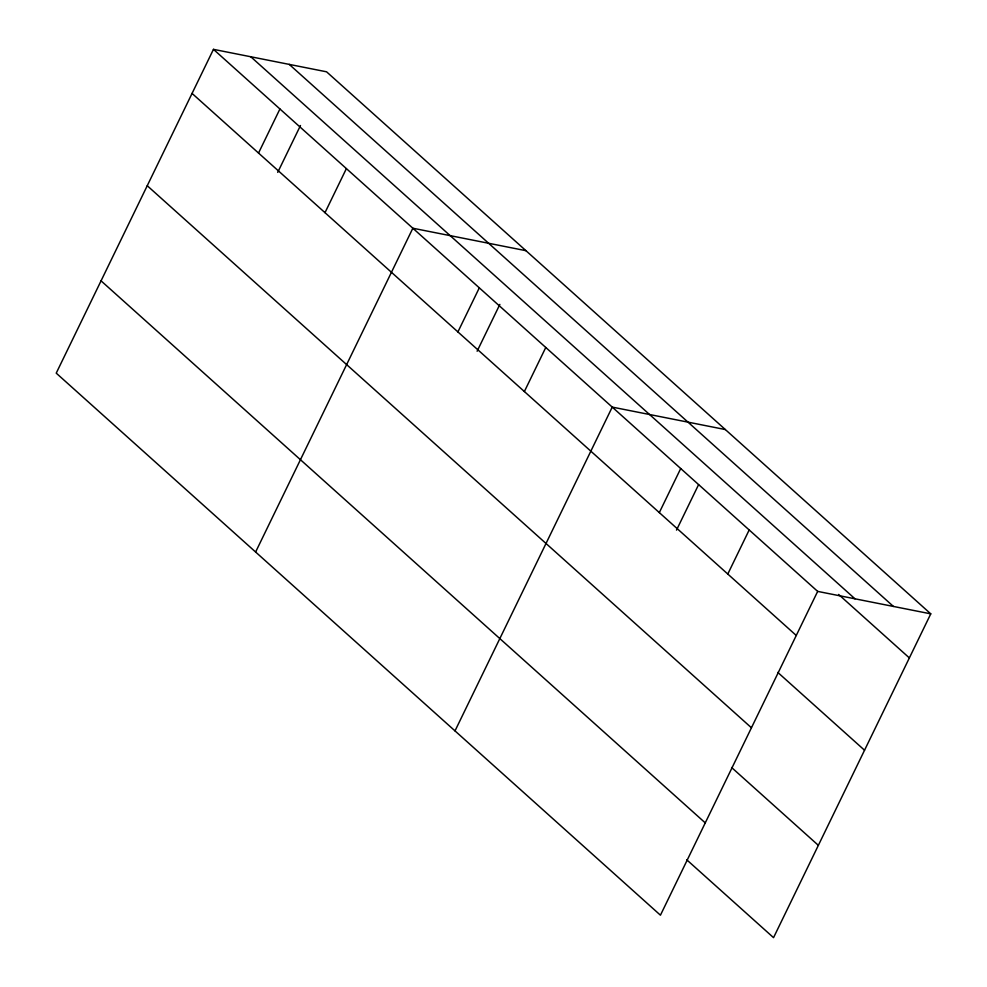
<?xml version="1.0" encoding="UTF-8"?>
<svg xmlns="http://www.w3.org/2000/svg" width="987" height="987" viewBox="0 0 987 987"><rect width="100%" height="100%" fill="white"/><g stroke="black" fill="none" stroke-linecap="round" stroke-linejoin="round"><path stroke-width="1.48" d="M213.463 49.35L56.234 373.148L660.439 915.196L817.668 591.398L213.463 49.35L326.561 71.804L930.766 613.852L773.537 937.65L686.792 859.837M258.532 153.047L279.926 108.977M277.729 172.367L300.48 125.522M324.994 212.674L346.388 168.604M255.621 552.017L412.85 228.231L525.948 250.686M457.906 331.928L479.312 287.846M477.116 351.236L499.866 304.391M524.368 391.555L545.774 347.473M455.007 730.898L612.236 407.1L725.334 429.555M659.316 512.611L680.709 468.541M676.502 530.118L698.586 484.654M727.789 574.039L749.182 529.97M817.668 591.398L930.766 613.852M289.24 64.389L893.432 606.45M250.784 56.765L854.989 598.813M838.605 594.445L909.36 657.922M192.07 93.42L796.262 635.468M777.805 672.418L864.538 750.231M147.248 185.729L751.44 727.777M731.626 767.528L818.359 845.341M101.056 280.839L705.261 822.887"/></g></svg>
